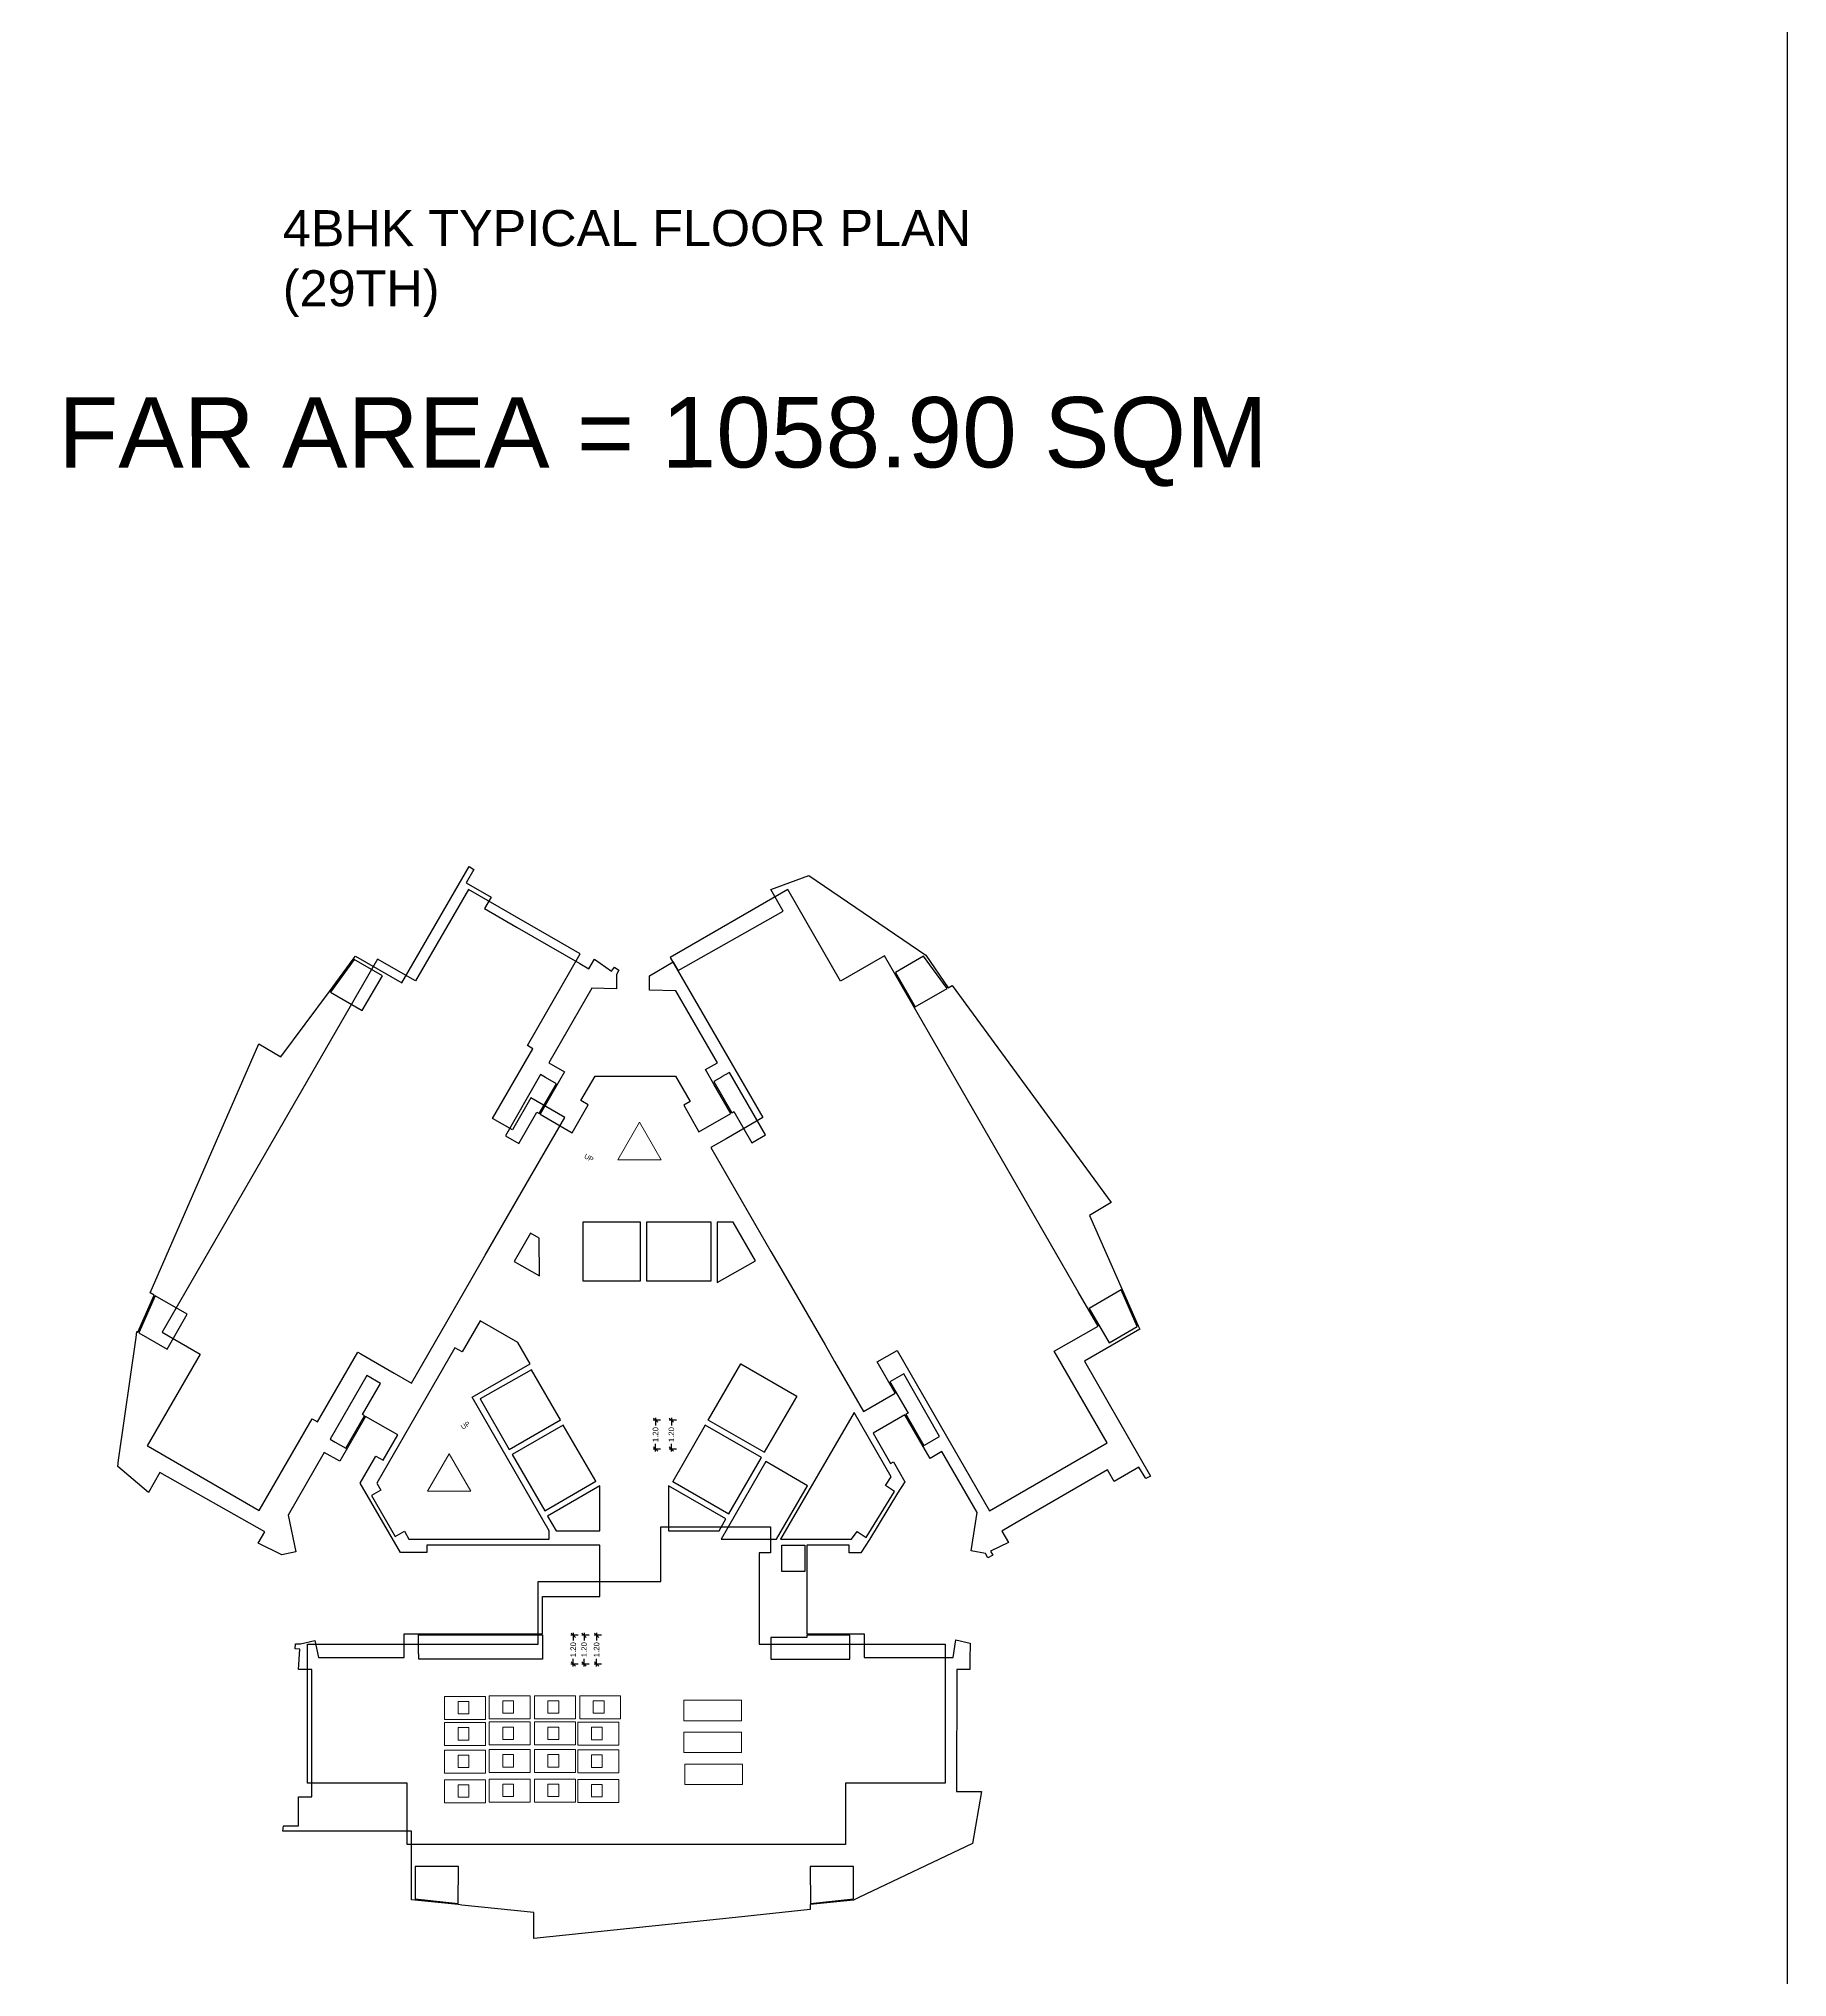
# Model space of a CAD drawing. Header units: metres. Extents: x 256329 to 886268, y -249371 to 355.
# Drawn here: x 281787.5 to 281860.3, y -559.6 to -478.9 of the extents above; entities that cross this region are included whole.
import ezdxf

# ---------------------------------------------------------------- set-up
doc = ezdxf.new("R2010")
doc.units = ezdxf.units.M
doc.header["$MEASUREMENT"] = 0
doc.header["$PDMODE"] = 35
doc.linetypes.add('CONTINOUS', pattern=[0])
doc.layers.get('0').update_dxf_attribs({"lineweight": 18})
doc.layers.get('Defpoints').update_dxf_attribs({"lineweight": 20})
doc.layers.add('A_TEXT', color=4, linetype='Continuous', lineweight=0, transparency=0.3)
for name, color, linetype, lineweight in [('BLK_1_FLR_35_BATH', 7, 'Continuous', 0), ('BLK_1_FLR_35_EXIT_WIDTH_DOOR', 7, 'Continuous', 0), ('BLK_1_FLR_35_LIFT_1', 1, 'Continuous', 0), ('BLK_1_FLR_35_LIFT_2', 1, 'Continuous', 0), ('BLK_1_FLR_35_UNITFA', 7, 'Continuous', 0)]:
    doc.layers.add(name, color=color, linetype=linetype, lineweight=lineweight)
for name, color, linetype in [('BLK_1_FLR_35_BLT_UP_AREA', 25, 'Continuous'), ('BLK_1_FLR_35_BLT_UP_AREA_DEDUCT', 25, 'Continuous'), ('BLK_1_FLR_35_CARPET_AREA', 25, 'Continuous'), ('BLK_1_FLR_35_FAR_AREA_DEDUCT', 7, 'Continuous'), ('BLK_1_FLR_35_LIFT_3', 7, 'Continuous'), ('BLK_1_FLR_35_LIFT_5', 7, 'Continuous'), ('BLK_1_FLR_35_WATER_CLOSET', 2, 'Continuous')]:
    doc.layers.add(name, color=color, linetype=linetype)
for name, color, linetype, plot in [('BLK_1_FLR_35_EXIT_WIDTH_STAIR', 7, 'Continuous', False), ('BLK_1_FLR_35_LIFT_4', 7, 'Continuous', False), ('BLK_1_FLR_35_LIFT_6', 7, 'Continuous', False)]:
    doc.layers.add(name, color=color, linetype=linetype, plot=plot)
doc.layers.add('SPA COMMENT', color=7, linetype='Continuous', true_color=0xeb0505)
doc.styles.add('Arial', font='arial.ttf')
doc.styles.get("Standard").update_dxf_attribs({"font": 'arial.ttf'})
doc.dimstyles.new('METRIC DIM', dxfattribs={"dimtxt": 0.23, "dimasz": 0.18, "dimexe": 0.1, "dimexo": 0.1, "dimgap": 0.09, "dimtad": 0, "dimzin": 0, "dimdsep": 46, "dimtxsty": 'Standard', "dimblk": 'OBLIQUE', "dimcen": 0, "dimdle": 0.1, "dimclrd": 147, "dimclre": 147, "dimclrt": 7, "dimadec": 0, "dimazin": 0, "dimtfac": 1, "dimtofl": 0, "dimtmove": 0, "dimatfit": 2, "dimfxl": 0.125, "dimtolj": 1, "dimtzin": 0, "dimarcsym": 0})

# ---------------------------------------------------------------- blocks, each defined once
blk = doc.blocks.new('_Oblique')
at = {"color": 0, "linetype": 'ByBlock', "lineweight": -2}
blk.add_line((-0.5, -0.5), (0.5, 0.5), dxfattribs=at)
blk = doc.blocks.new('*D51')
at = {"layer": 'BLK_1_FLR_35_EXIT_WIDTH_DOOR', "color": 147, "lineweight": -2, "transparency": 16777216}
for p, q in [((281810.764785, -545.280964), (281810.764785, -545.604264)), ((281810.971848, -545.380964), (281810.664785, -545.380964)), ((281810.971848, -546.582564), (281810.664785, -546.582564)), ((281810.764785, -546.682564), (281810.764785, -546.359264))]:
    blk.add_line(p, q, dxfattribs=at)
at = {"layer": 'Defpoints', "color": 0, "transparency": 16777216}
for p in [(281811.071848, -545.380964), (281810.764785, -546.582564), (281811.071848, -546.582564)]:
    blk.add_point(p, dxfattribs=at)
at = {"layer": 'BLK_1_FLR_35_EXIT_WIDTH_DOOR', "color": 147, "lineweight": -2, "transparency": 16777216, "xscale": 0.18, "yscale": 0.18, "zscale": 0.18}
for p, rotation in [((281810.764785, -545.380964), 90), ((281810.764785, -546.582564), 270)]:
    blk.add_blockref('_Oblique', p, dxfattribs=dict(at, rotation=rotation))
at = {"layer": 'BLK_1_FLR_35_EXIT_WIDTH_DOOR', "color": 7, "transparency": 16777216, "insert": (281810.764785, -545.981764), "char_height": 0.23, "attachment_point": 5, "rotation": 90}
blk.add_mtext('\\A1;1.20', dxfattribs=at)
blk = doc.blocks.new('*D52')
at = {"layer": 'BLK_1_FLR_35_EXIT_WIDTH_DOOR', "color": 147, "lineweight": -2, "transparency": 16777216}
for p, q in [((281810.244217, -545.280964), (281810.244217, -545.604264)), ((281810.45128, -545.380964), (281810.144217, -545.380964)), ((281810.45128, -546.582564), (281810.144217, -546.582564)), ((281810.244217, -546.682564), (281810.244217, -546.359264))]:
    blk.add_line(p, q, dxfattribs=at)
at = {"layer": 'Defpoints', "color": 0, "transparency": 16777216}
for p in [(281810.55128, -545.380964), (281810.244217, -546.582564), (281810.55128, -546.582564)]:
    blk.add_point(p, dxfattribs=at)
at = {"layer": 'BLK_1_FLR_35_EXIT_WIDTH_DOOR', "color": 147, "lineweight": -2, "transparency": 16777216, "xscale": 0.18, "yscale": 0.18, "zscale": 0.18}
for p, rotation in [((281810.244217, -545.380964), 90), ((281810.244217, -546.582564), 270)]:
    blk.add_blockref('_Oblique', p, dxfattribs=dict(at, rotation=rotation))
at = {"layer": 'BLK_1_FLR_35_EXIT_WIDTH_DOOR', "color": 7, "transparency": 16777216, "insert": (281810.244217, -545.981764), "char_height": 0.23, "attachment_point": 5, "rotation": 90}
blk.add_mtext('\\A1;1.20', dxfattribs=at)
blk = doc.blocks.new('*D53')
at = {"layer": 'BLK_1_FLR_35_EXIT_WIDTH_DOOR', "color": 147, "lineweight": -2, "transparency": 16777216}
for p, q in [((281809.793838, -545.280964), (281809.793838, -545.604264)), ((281810.000902, -545.380964), (281809.693838, -545.380964)), ((281810.000902, -546.582564), (281809.693838, -546.582564)), ((281809.793838, -546.682564), (281809.793838, -546.359264))]:
    blk.add_line(p, q, dxfattribs=at)
at = {"layer": 'Defpoints', "color": 0, "transparency": 16777216}
for p in [(281810.100902, -545.380964), (281809.793838, -546.582564), (281810.100902, -546.582564)]:
    blk.add_point(p, dxfattribs=at)
at = {"layer": 'BLK_1_FLR_35_EXIT_WIDTH_DOOR', "color": 147, "lineweight": -2, "transparency": 16777216, "xscale": 0.18, "yscale": 0.18, "zscale": 0.18}
for p, rotation in [((281809.793838, -545.380964), 90), ((281809.793838, -546.582564), 270)]:
    blk.add_blockref('_Oblique', p, dxfattribs=dict(at, rotation=rotation))
at = {"layer": 'BLK_1_FLR_35_EXIT_WIDTH_DOOR', "color": 7, "transparency": 16777216, "insert": (281809.793838, -545.981764), "char_height": 0.23, "attachment_point": 5, "rotation": 90}
blk.add_mtext('\\A1;1.20', dxfattribs=at)
blk = doc.blocks.new('*D54')
at = {"layer": 'BLK_1_FLR_35_EXIT_WIDTH_STAIR', "color": 147, "lineweight": -2, "transparency": 16777216}
for p, q in [((281813.424343, -536.432084), (281813.11728, -536.432084)), ((281813.21728, -536.332084), (281813.21728, -536.655384)), ((281813.424343, -537.633684), (281813.11728, -537.633684)), ((281813.21728, -537.733684), (281813.21728, -537.410384))]:
    blk.add_line(p, q, dxfattribs=at)
at = {"layer": 'Defpoints', "color": 0, "transparency": 16777216}
for p in [(281813.524343, -536.432084), (281813.21728, -537.633684), (281813.524343, -537.633684)]:
    blk.add_point(p, dxfattribs=at)
at = {"layer": 'BLK_1_FLR_35_EXIT_WIDTH_STAIR', "color": 147, "lineweight": -2, "transparency": 16777216, "xscale": 0.18, "yscale": 0.18, "zscale": 0.18}
for p, rotation in [((281813.21728, -536.432084), 90), ((281813.21728, -537.633684), 270)]:
    blk.add_blockref('_Oblique', p, dxfattribs=dict(at, rotation=rotation))
at = {"layer": 'BLK_1_FLR_35_EXIT_WIDTH_STAIR', "color": 7, "transparency": 16777216, "insert": (281813.21728, -537.032884), "char_height": 0.23, "attachment_point": 5, "rotation": 90}
blk.add_mtext('\\A1;1.20', dxfattribs=at)
blk = doc.blocks.new('*D55')
at = {"layer": 'BLK_1_FLR_35_EXIT_WIDTH_STAIR', "color": 147, "lineweight": -2, "transparency": 16777216}
for p, q in [((281814.085289, -536.432084), (281813.778225, -536.432084)), ((281813.878225, -536.332084), (281813.878225, -536.655384)), ((281814.085289, -537.633684), (281813.778225, -537.633684)), ((281813.878225, -537.733684), (281813.878225, -537.410384))]:
    blk.add_line(p, q, dxfattribs=at)
at = {"layer": 'Defpoints', "color": 0, "transparency": 16777216}
for p in [(281814.185289, -536.432084), (281813.878225, -537.633684), (281814.185289, -537.633684)]:
    blk.add_point(p, dxfattribs=at)
at = {"layer": 'BLK_1_FLR_35_EXIT_WIDTH_STAIR', "color": 147, "lineweight": -2, "transparency": 16777216, "xscale": 0.18, "yscale": 0.18, "zscale": 0.18}
for p, rotation in [((281813.878225, -536.432084), 90), ((281813.878225, -537.633684), 270)]:
    blk.add_blockref('_Oblique', p, dxfattribs=dict(at, rotation=rotation))
at = {"layer": 'BLK_1_FLR_35_EXIT_WIDTH_STAIR', "color": 7, "transparency": 16777216, "insert": (281813.878225, -537.032884), "char_height": 0.23, "attachment_point": 5, "rotation": 90}
blk.add_mtext('\\A1;1.20', dxfattribs=at)

msp = doc.modelspace()

# ---------------------------------------------------------------- linework, layer by layer
at = {"color": 5, "linetype": 'CONTINOUS', "elevation": 0.042641}
for points in [[(281811.652883, -525.591785), (281812.556073, -524.031102)], [(281813.452883, -525.591785), (281812.556073, -524.031102)], [(281811.652883, -525.591785), (281813.452883, -525.591785)], [(281803.731185, -539.387503), (281804.634376, -537.82682)], [(281805.531185, -539.387503), (281804.634376, -537.82682)], [(281803.731185, -539.387503), (281805.531185, -539.387503)]]:
    msp.add_lwpolyline(points, close=True, dxfattribs=at)
at = {"layer": 'BLK_1_FLR_35_BATH', "color": 3, "linetype": 'ByBlock', "lineweight": 9}
for points in [[(281806.139025, -548.88277), (281804.437225, -548.88277), (281804.437225, -547.928933), (281806.139025, -547.928933)], [(281807.996918, -548.857339), (281806.295118, -548.857339), (281806.295118, -547.903503), (281807.996918, -547.903503)], [(281809.880321, -548.857339), (281808.178521, -548.857339), (281808.178521, -547.903503), (281809.880321, -547.903503)], [(281811.763723, -548.857339), (281810.061923, -548.857339), (281810.061923, -547.903503), (281811.763723, -547.903503)], [(281806.139025, -549.968639), (281804.437225, -549.968639), (281804.437225, -549.014803), (281806.139025, -549.014803)], [(281807.996918, -549.943209), (281806.295118, -549.943209), (281806.295118, -548.989372), (281807.996918, -548.989372)], [(281809.880321, -549.943209), (281808.178521, -549.943209), (281808.178521, -548.989372), (281809.880321, -548.989372)], [(281811.687268, -549.955925), (281809.985468, -549.955925), (281809.985468, -549.002089), (281811.687268, -549.002089)], [(281807.996918, -551.092814), (281806.295118, -551.092814), (281806.295118, -550.138978), (281807.996918, -550.138978)], [(281809.880321, -551.092814), (281808.178521, -551.092814), (281808.178521, -550.138978), (281809.880321, -550.138978)], [(281811.687268, -551.105531), (281809.985468, -551.105531), (281809.985468, -550.151694), (281811.687268, -550.151694)], [(281806.139025, -551.118244), (281804.437225, -551.118244), (281804.437225, -550.164408), (281806.139025, -550.164408)], [(281806.139025, -552.35047), (281804.437225, -552.35047), (281804.437225, -551.396634), (281806.139025, -551.396634)], [(281807.996918, -552.32504), (281806.295118, -552.32504), (281806.295118, -551.371204), (281807.996918, -551.371204)], [(281809.880321, -552.32504), (281808.178521, -552.32504), (281808.178521, -551.371204), (281809.880321, -551.371204)], [(281811.687268, -552.337756), (281809.985468, -552.337756), (281809.985468, -551.38392), (281811.687268, -551.38392)]]:
    msp.add_lwpolyline(points, close=True, dxfattribs=at)
at = {"layer": 'BLK_1_FLR_35_BLT_UP_AREA', "color": 14, "elevation": 0.042641}
msp.add_lwpolyline([(281812.967168, -517.939591), (281813.949988, -517.360771), (281814.15308, -517.712609), (281818.525796, -515.247855), (281818.019882, -514.350313), (281819.595669, -513.765441), (281824.463367, -517.075262), (281825.392355, -518.44198), (281825.567765, -518.342771), (281832.185936, -527.372207), (281831.27645, -527.908899), (281832.638151, -530.991591), (281833.307192, -532.510923), (281833.368831, -532.649025), (281831.065695, -533.978492), (281833.822914, -538.762228), (281833.617545, -538.86188), (281833.335802, -538.383163), (281832.301613, -538.979857), (281832.026225, -538.503793), (281828.165893, -540.732998), (281827.625518, -541.045007), (281827.90062, -541.52146), (281827.151974, -541.881973), (281827.252202, -542.053805), (281827.044757, -542.154995), (281826.944761, -541.981787), (281826.356596, -541.863298), (281826.6003, -540.279871), (281825.133333, -537.739764), (281824.646497, -538.033255), (281824.350796, -537.521092), (281823.594916, -536.212714), (281822.270162, -536.977618), (281822.996089, -538.234817), (281823.116148, -538.165568), (281823.599446, -539.003472), (281823.294599, -539.475679), (281822.116664, -541.391963), (281821.757123, -541.949218), (281821.282708, -541.949216), (281821.282708, -541.640328), (281819.51041, -541.638058), (281819.510409, -542.874207), (281819.510404, -545.321806), (281821.901035, -545.326453), (281821.900812, -546.311934), (281825.607157, -546.315135), (281825.717264, -545.576724), (281826.30569, -545.716532, 0.000536), (281826.304958, -546.811232), (281825.75497, -546.811232), (281825.74968, -551.877813), (281826.790426, -551.877808), (281826.407011, -554.046428), (281821.684951, -556.293329), (281821.455122, -556.402691), (281819.654653, -556.59316), (281819.654653, -556.59316), (281819.659753, -556.795295), (281819.659753, -556.795295), (281816.54055, -557.122406), (281808.15234, -558.002079), (281808.157308, -556.925515), (281805.157369, -556.608557), (281805.007402, -556.592818), (281803.062207, -556.38723), (281803.062206, -556.216047), (281803.062206, -553.538817), (281797.712163, -553.538804), (281797.727901, -553.308799), (281798.362154, -553.308829), (281798.362163, -552.109696), (281798.912113, -552.109701), (281798.912115, -546.811232), (281798.362083, -546.811231), (281798.419705, -545.962545), (281798.22409, -545.949264), (281798.238735, -545.733528), (281798.438735, -545.733528), (281799.041008, -545.597072), (281799.193552, -546.310517), (281802.75814, -546.310556), (281802.75814, -545.318198), (281807.761816, -545.318198), (281808.509518, -545.320941), (281808.509518, -543.772073), (281810.903071, -543.772178), (281810.903071, -541.639512), (281803.699248, -541.638641), (281803.699425, -541.9447), (281802.599298, -541.944866), (281800.921581, -539.054982), (281801.573665, -537.925359), (281801.876786, -538.100338), (281802.486293, -537.045426), (281801.151736, -536.275151), (281800.072894, -538.143088), (281799.431258, -537.774164), (281797.925094, -540.383462), (281798.243248, -541.910815), (281797.660517, -542.034569), (281796.675246, -541.550096), (281796.951116, -541.072131), (281792.588832, -538.610489), (281792.109992, -539.439954), (281790.836141, -538.360769), (281790.872318, -538.094647), (281791.596041, -532.995111), (281791.631282, -532.746901), (281791.66961, -532.769021), (281792.350143, -531.233325), (281792.186378, -531.136477), (281796.706761, -520.777114), (281797.627567, -521.306321), (281799.643668, -518.597154), (281800.635125, -517.241086), (281800.724139, -517.119177), (281802.661236, -518.237216), (281805.462088, -513.386935), (281805.65247, -513.515455), (281805.335542, -514.065357), (281806.372235, -514.663802), (281806.097195, -515.140257), (281807.459453, -515.926442), (281810.065382, -517.430682), (281810.445552, -517.650183), (281810.673998, -517.254355), (281811.39116, -517.746001), (281811.50458, -517.580555), (281811.690584, -517.709518), (281811.590672, -517.882775), (281811.590672, -518.482775), (281810.567386, -518.454766), (281808.773259, -521.558389), (281809.427182, -521.936988), (281809.221947, -522.292884), (281809.221893, -522.291757), (281808.410569, -523.696713), (281809.747761, -524.468846), (281810.415056, -523.309285), (281810.111921, -523.134297), (281810.698866, -522.117516), (281814.048731, -522.117589), (281814.65841, -523.174537), (281814.39027, -523.329208), (281815.025509, -524.429466), (281816.350314, -523.664587), (281815.649894, -522.45346), (281815.300037, -521.844034), (281815.79246, -521.559706), (281814.065586, -518.570237), (281812.968752, -518.540129)], format="xyb", close=True, dxfattribs=at)
at = {"layer": 'BLK_1_FLR_35_BLT_UP_AREA_DEDUCT', "color": 14}
for points, elevation in [([(281801.849744, -517.942305), (281800.678779, -517.265963), (281799.687355, -518.621984), (281801.014647, -519.388536)], 0.042641), ([(281824.368419, -517.129268), (281823.197971, -517.805264), (281824.023056, -519.234725), (281825.352024, -518.471534)], 0.042641), ([(281809.092682, -522.437843), (281808.642874, -522.174791), (281808.643734, -522.173381), (281808.43681, -522.05393), (281806.969036, -524.596541), (281807.53157, -524.921545), (281808.282765, -523.620655), (281808.369804, -523.670914)], 0.042641), ([(281816.298204, -521.960399), (281815.96461, -522.149763), (281815.966104, -522.152435), (281815.642856, -522.339064), (281816.393474, -523.639716), (281816.480371, -523.589511), (281817.23022, -524.888637), (281817.800726, -524.55925)], 0.042641), ([(281810.186573, -530.637757), (281812.587186, -530.637757), (281812.587186, -528.188357), (281810.186573, -528.188357)], 0.042641), ([(281812.83596, -530.639095), (281815.536573, -530.639095), (281815.536573, -528.189771), (281812.83596, -528.189771)], 0.042641), ([(281817.373582, -529.794991), (281816.448029, -528.193198), (281815.787601, -528.193033), (281815.786974, -530.700307)], 0.042641), ([(281808.380371, -528.857581), (281808.020475, -528.649695), (281807.338988, -529.827179), (281808.384229, -530.430873)], 0.042641), ([(281793.720296, -532.02551), (281792.393708, -531.258407), (281791.714958, -532.796353), (281792.885322, -533.471962)], 0.042641), ([(281833.263585, -532.535964), (281832.593234, -531.013653), (281831.268214, -531.782746), (281832.093304, -533.211816)], 0.042641), ([(281801.771441, -534.900769), (281801.208709, -534.57611), (281799.681394, -537.22155), (281799.889645, -537.341715), (281799.888582, -537.343094), (281800.329883, -537.597803), (281801.107056, -536.251769), (281801.020452, -536.201779)], 0.042641), ([(281808.049789, -534.336088), (281805.922695, -535.549524), (281807.132081, -537.646342), (281809.26506, -536.414736)], 0.159639), ([(281816.765692, -534.08899), (281819.091896, -535.431872), (281817.742011, -537.770207), (281815.413246, -536.425847)], 0.124096), ([(281825.040562, -537.10841), (281823.545474, -534.509427), (281822.974964, -534.838807), (281823.725112, -536.137747), (281823.638181, -536.187893), (281824.385159, -537.488215), (281824.709389, -537.301457), (281824.711417, -537.298064)], 0.042641), ([(281823.164916, -539.393493), (281822.7898, -539.155235), (281823.029349, -538.792712), (281821.480564, -536.109864), (281818.424637, -541.389371), (281821.374457, -541.390109), (281821.607551, -541.067824), (281821.987465, -541.308993)], 0.042641), ([(281810.730049, -538.973701), (281809.378087, -536.636565), (281807.256774, -537.862343), (281808.608735, -540.199479)], 0.042641), ([(281817.622134, -537.989671), (281815.283799, -536.639786), (281813.933914, -538.978121), (281816.272249, -540.328006)], 0.042641), ([(281819.537071, -539.162804), (281817.814197, -538.146915), (281815.943015, -541.38645), (281818.251437, -541.388592)], 0.124096), ([(281810.901734, -539.167595), (281808.727529, -540.422076), (281809.087166, -541.038779), (281810.901253, -541.039245)], 0.042641), ([(281816.14726, -540.544518), (281813.759731, -539.166234), (281813.759554, -541.040099), (281815.861054, -541.040297)], 0.042641), ([(281819.431179, -542.723194), (281818.48033, -542.723199), (281818.48033, -541.638058), (281819.430267, -541.638057)], 0.042641), ([(281808.509518, -545.46925), (281808.509894, -546.380637), (281803.361964, -546.38056), (281803.361719, -546.161233), (281803.358136, -546.161196), (281803.358136, -545.595635), (281803.358127, -545.370291), (281808.509518, -545.369268), (281808.509518, -545.46925)], 0.042641), ([(281821.301036, -545.379584), (281819.509585, -545.379451), (281819.509585, -545.469252), (281818.009774, -545.469252), (281818.009773, -546.380573), (281821.304881, -546.381158), (281821.30492, -546.161233), (281821.301036, -546.161231)], 0.042641), ([(281805.011007, -555.009617), (281803.212066, -555.009582), (281803.211924, -556.352555), (281805.006414, -556.543896)], 0.042641), ([(281821.45497, -555.00958), (281819.656027, -555.009473), (281819.660419, -556.542264), (281821.455112, -556.352557)], 0.042641)]:
    msp.add_lwpolyline(points, close=True, dxfattribs=dict(at, elevation=elevation))
at = {"layer": 'BLK_1_FLR_35_CARPET_AREA', "color": 14, "elevation": 0.085282}
for points in [[(281805.533729, -530.608251), (281806.133732, -529.568708), (281806.133732, -529.568708), (281807.840194, -526.612138), (281807.840194, -526.612138), (281808.39007, -525.659438), (281808.39007, -525.659438), (281809.439606, -523.841033), (281808.025249, -523.02468), (281807.258544, -524.353639), (281806.435741, -523.87877), (281808.112539, -520.973594), (281807.887307, -520.843595), (281810.086851, -517.032704), (281805.427284, -514.343312), (281803.227781, -518.154111), (281801.651447, -517.244287), (281792.687802, -532.774466), (281794.264134, -533.684287), (281792.06575, -537.493149), (281792.105059, -537.51842), (281796.724199, -540.184481), (281798.923702, -536.373686), (281799.148956, -536.503694), (281800.825807, -533.598427), (281800.95571, -533.673405), (281801.648657, -534.073424), (281801.648657, -534.073424), (281802.340632, -534.472557), (281802.340632, -534.472557), (281803.062778, -534.889362), (281805.533729, -530.608251)], [(281818.619923, -530.450909), (281818.619923, -530.450909), (281820.271723, -533.298514), (281820.271723, -533.298514), (281820.666011, -533.994585), (281820.666011, -533.994585), (281821.866481, -536.075623), (281823.192036, -535.310313), (281823.192145, -535.310247), (281822.442193, -534.011059), (281823.273138, -533.531318), (281823.273165, -533.531303), (281827.123154, -540.199813), (281832.013606, -537.376412), (281829.813557, -533.56578), (281831.634852, -532.514263), (281830.809866, -531.08533), (281822.74013, -517.10813), (281820.91919, -518.159412), (281818.719092, -514.3491), (281813.828377, -517.172639), (281817.678542, -523.840958), (281816.847491, -524.320681), (281816.84752, -524.32068), (281816.154495, -524.720908), (281816.154482, -524.720931), (281815.521035, -525.085247), (281818.019007, -529.411946), (281818.019007, -529.411946)], [(281813.431697, -540.865278), (281818.002258, -540.86528), (281818.003766, -541.948657), (281817.531696, -541.948657), (281817.531758, -542.198866), (281817.53171, -542.198866), (281817.531694, -542.999391), (281817.53168, -542.999391), (281817.531686, -543.747203), (281817.531702, -543.746327), (281817.531702, -544.546496), (281817.531697, -544.546496), (281817.531697, -545.757796), (281825.276899, -545.757818), (281825.276899, -551.533524), (281821.1269, -551.533524), (281821.1269, -554.086799), (281802.884093, -554.086824), (281802.884143, -551.53355), (281798.734092, -551.53355), (281798.734092, -545.757789), (281808.331433, -545.760047), (281808.331469, -543.149312), (281811.405058, -543.149312), (281811.405058, -543.149521), (281812.605255, -543.149368), (281812.605255, -543.149294), (281813.431702, -543.149309), (281813.431708, -541.915279), (281813.431708, -541.915279)]]:
    msp.add_lwpolyline(points, close=True, dxfattribs=at)
at = {"layer": 'BLK_1_FLR_35_FAR_AREA_DEDUCT', "color": 14, "elevation": 0.042641}
msp.add_lwpolyline([(281807.998232, -534.086899), (281807.638847, -533.467585), (281807.481461, -533.196028), (281805.920944, -532.296815), (281805.167698, -533.590553), (281804.868012, -533.417598), (281801.614881, -539.05465), (281801.780287, -539.340924), (281801.392539, -539.570225), (281802.384678, -541.273193), (281802.774669, -541.048676), (281802.944623, -541.387503), (281808.786753, -541.388965), (281808.786841, -541.038965), (281805.590117, -535.475831)], close=True, dxfattribs=at)
at = {"layer": 'BLK_1_FLR_35_LIFT_1', "color": 1, "linetype": 'ByBlock', "lineweight": 9, "elevation": 0.042641}
msp.add_lwpolyline([(281812.83596, -530.639095), (281815.536573, -530.639095), (281815.536573, -528.189771), (281812.83596, -528.189771)], close=True, dxfattribs=at)
at = {"layer": 'BLK_1_FLR_35_LIFT_2', "color": 1, "linetype": 'ByBlock', "lineweight": 9, "elevation": 0.042641}
msp.add_lwpolyline([(281810.186573, -530.637757), (281812.587186, -530.637757), (281812.587186, -528.188357), (281810.186573, -528.188357)], close=True, dxfattribs=at)
at = {"layer": 'BLK_1_FLR_35_LIFT_3', "color": 1, "linetype": 'ByBlock', "lineweight": 9, "elevation": 0.159639}
msp.add_lwpolyline([(281808.049789, -534.336088), (281805.922695, -535.549524), (281807.132081, -537.646342), (281809.26506, -536.414736)], close=True, dxfattribs=at)
at = {"layer": 'BLK_1_FLR_35_LIFT_4', "color": 1, "linetype": 'ByBlock', "lineweight": 9, "elevation": 0.042641}
msp.add_lwpolyline([(281810.730049, -538.973701), (281809.378087, -536.636565), (281807.256774, -537.862343), (281808.608735, -540.199479)], close=True, dxfattribs=at)
at = {"layer": 'BLK_1_FLR_35_LIFT_5', "color": 1, "linetype": 'ByBlock', "lineweight": 9, "elevation": 0.042641}
msp.add_lwpolyline([(281817.622134, -537.989671), (281815.283799, -536.639786), (281813.933914, -538.978121), (281816.272249, -540.328006)], close=True, dxfattribs=at)
at = {"layer": 'BLK_1_FLR_35_LIFT_6', "color": 2, "linetype": 'ByBlock', "lineweight": 9, "elevation": 0.124096}
msp.add_lwpolyline([(281816.765692, -534.08899), (281819.091896, -535.431872), (281817.742011, -537.770207), (281815.413246, -536.425847)], close=True, dxfattribs=at)
at = {"layer": 'BLK_1_FLR_35_UNITFA', "color": 5}
for points in [[(281814.393948, -548.089908), (281816.80003, -548.089908), (281816.80003, -548.94063), (281814.393948, -548.94063)], [(281814.393948, -549.411836), (281816.80003, -549.411836), (281816.80003, -550.262558), (281814.393948, -550.262558)], [(281814.433076, -550.741113), (281816.839158, -550.741113), (281816.839158, -551.591835), (281814.433076, -551.591835)]]:
    msp.add_lwpolyline(points, close=True, dxfattribs=at)
at = {"layer": 'BLK_1_FLR_35_WATER_CLOSET', "color": 3, "linetype": 'ByBlock', "lineweight": 9}
for points in [[(281805.450218, -548.140493), (281804.99762, -548.140493), (281804.99762, -548.656853), (281805.450218, -548.656853)], [(281807.308112, -548.115062), (281806.855513, -548.115062), (281806.855513, -548.631422), (281807.308112, -548.631422)], [(281809.191514, -548.115062), (281808.738916, -548.115062), (281808.738916, -548.631422), (281809.191514, -548.631422)], [(281811.074917, -548.115062), (281810.622318, -548.115062), (281810.622318, -548.631422), (281811.074917, -548.631422)], [(281805.450218, -549.226362), (281804.99762, -549.226362), (281804.99762, -549.742722), (281805.450218, -549.742722)], [(281807.308112, -549.200932), (281806.855513, -549.200932), (281806.855513, -549.717292), (281807.308112, -549.717292)], [(281809.191514, -549.200932), (281808.738916, -549.200932), (281808.738916, -549.717292), (281809.191514, -549.717292)], [(281810.998461, -549.213648), (281810.545863, -549.213648), (281810.545863, -549.730008), (281810.998461, -549.730008)], [(281805.450218, -550.375967), (281804.99762, -550.375967), (281804.99762, -550.892328), (281805.450218, -550.892328)], [(281807.308112, -550.350537), (281806.855513, -550.350537), (281806.855513, -550.866897), (281807.308112, -550.866897)], [(281809.191514, -550.350537), (281808.738916, -550.350537), (281808.738916, -550.866897), (281809.191514, -550.866897)], [(281810.998461, -550.363254), (281810.545863, -550.363254), (281810.545863, -550.879614), (281810.998461, -550.879614)], [(281805.450218, -551.608193), (281804.99762, -551.608193), (281804.99762, -552.124553), (281805.450218, -552.124553)], [(281807.308112, -551.582763), (281806.855513, -551.582763), (281806.855513, -552.099123), (281807.308112, -552.099123)], [(281809.191514, -551.582763), (281808.738916, -551.582763), (281808.738916, -552.099123), (281809.191514, -552.099123)], [(281810.998461, -551.595479), (281810.545863, -551.595479), (281810.545863, -552.11184), (281810.998461, -552.11184)]]:
    msp.add_lwpolyline(points, close=True, dxfattribs=at)
at = {"layer": 'SPA COMMENT'}
msp.add_lwpolyline([(281860.317546, -923.441005), (281745.876506, -923.441005), (281745.876506, 21.834427), (281860.317546, 21.834427)], close=True, dxfattribs=at)

# ---------------------------------------------------------------- texts
at = {"layer": 'A_TEXT', "lineweight": 0, "style": 'Arial'}
for s, insert, char_height, width, attachment_point, rotation in [('4BHK TYPICAL FLOOR PLAN\\P(29TH)', (281797.706665, -490.530349), 1.5, 49.030574, 7, 0.01797177), ('\\pxt13;FAR AREA = 1058.90 SQM', (281788.358451, -497.599831, 3.689161), 2.927656, 187.570469, 7, 0.01797177), ('\\pxi2.2673,qc;UP', (281811.290733, -526.084264, 0.042641), 0.2, 2.485498, 9, 331.87202278), ('\\pxi2.2673,qc;UP', (281806.237324, -536.230892, 0.042641), 0.2, 2.485498, 9, 30.00549018)]:
    msp.add_mtext(s, dxfattribs=dict(at, insert=insert, char_height=char_height, width=width, attachment_point=attachment_point, rotation=rotation))

# ---------------------------------------------------------------- dimensions: what is measured, and where the dimension line sits
at = {"layer": 'BLK_1_FLR_35_EXIT_WIDTH_DOOR', "color": 1}
for base, p1, p2, picture, middle in [((281809.793838, -546.582564), (281810.100902, -545.380964), (281810.100902, -546.582564), '*D53', (281809.793838, -545.981764)), ((281810.244217, -546.582564), (281810.55128, -545.380964), (281810.55128, -546.582564), '*D52', (281810.244217, -545.981764)), ((281810.764785, -546.582564), (281811.071848, -545.380964), (281811.071848, -546.582564), '*D51', (281810.764785, -545.981764))]:
    dim = msp.add_linear_dim(base=base, p1=p1, p2=p2, angle=90, dimstyle='METRIC DIM', override={"dimfxl": 0.18}, dxfattribs=at)
    dim.commit()
    dim.dimension.update_dxf_attribs({"geometry": picture, "text_midpoint": middle})
at = {"layer": 'BLK_1_FLR_35_EXIT_WIDTH_STAIR', "color": 7}
for base, p1, p2, picture, middle in [((281813.21728, -537.633684), (281813.524343, -536.432084), (281813.524343, -537.633684), '*D54', (281813.21728, -537.032884)), ((281813.878225, -537.633684), (281814.185289, -536.432084), (281814.185289, -537.633684), '*D55', (281813.878225, -537.032884))]:
    dim = msp.add_linear_dim(base=base, p1=p1, p2=p2, angle=90, dimstyle='METRIC DIM', override={"dimfxl": 0.18}, dxfattribs=at)
    dim.commit()
    dim.dimension.update_dxf_attribs({"geometry": picture, "text_midpoint": middle})

doc.saveas('drawing.dxf')
